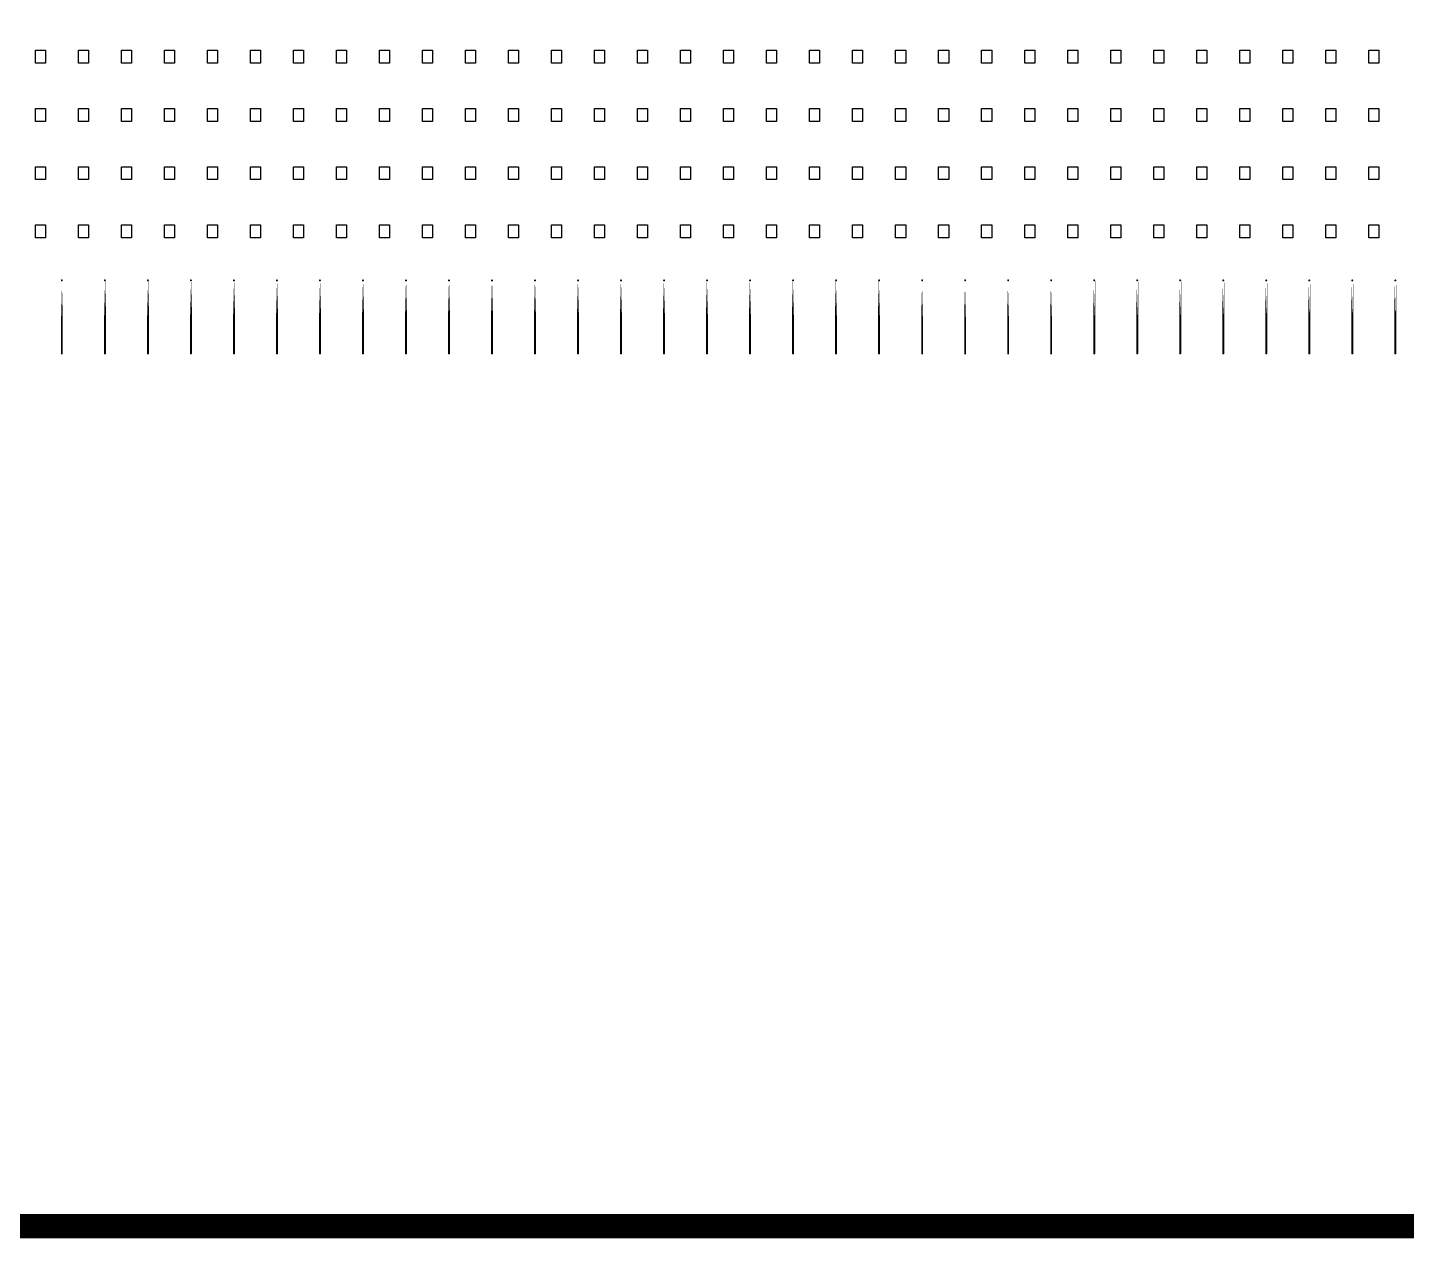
# Model space of a CAD drawing. Extents: x 11 to 212, y 11 to 212.
# Drawn here: x 67.4 to 124, y 10.7 to 60.4 of the extents above; entities that cross this region are included whole.
import ezdxf

# ---------------------------------------------------------------- set-up
doc = ezdxf.new("R2010")
doc.units = 0
doc.layers.get('0').update_dxf_attribs({"linetype": 'continuous'})
doc.layers.add('Mark', color=7, linetype='continuous')

# ---------------------------------------------------------------- blocks, each defined once
blk = doc.blocks.new('cutlineendpoint')
at = {"const_width": 0.04}
blk.add_lwpolyline([(-0.02, 0, 1), (0.02, 0, 1)], format="xyb", close=True, dxfattribs=at)

msp = doc.modelspace()

# ---------------------------------------------------------------- linework, layer by layer
at = {"layer": 'Mark'}
for points, const_width in [([(11.2, 211.2), (211.2, 211.2), (211.2, 11.2), (11.2, 11.2)], 1), ([(68.847, 50), (68.847, 47)], 0.08), ([(70.612, 50), (70.612, 47)], 0.08), ([(72.376, 50), (72.376, 47)], 0.08), ([(74.141, 50), (74.141, 47)], 0.08), ([(75.906, 50), (75.906, 47)], 0.08), ([(77.671, 50), (77.671, 47)], 0.08), ([(79.435, 50), (79.435, 47)], 0.08), ([(81.2, 50), (81.2, 47)], 0.08), ([(82.965, 50), (82.965, 47)], 0.08), ([(84.729, 50), (84.729, 47)], 0.08), ([(86.494, 50), (86.494, 47)], 0.08), ([(88.259, 50), (88.259, 47)], 0.08), ([(90.024, 50), (90.024, 47)], 0.08), ([(91.788, 50), (91.788, 47)], 0.08), ([(93.553, 50), (93.553, 47)], 0.08), ([(95.318, 50), (95.318, 47)], 0.08), ([(97.082, 50), (97.082, 47)], 0.08), ([(98.847, 50), (98.847, 47)], 0.08), ([(100.612, 50), (100.612, 47)], 0.08), ([(102.376, 50), (102.376, 47)], 0.08), ([(104.141, 50), (104.141, 47)], 0.08), ([(105.906, 50), (105.906, 47)], 0.08), ([(107.671, 50), (107.671, 47)], 0.08), ([(109.435, 50), (109.435, 47)], 0.08), ([(111.2, 50), (111.2, 47)], 0.08), ([(112.965, 50), (112.965, 47)], 0.08), ([(114.729, 50), (114.729, 47)], 0.08), ([(116.494, 50), (116.494, 47)], 0.08), ([(118.259, 50), (118.259, 47)], 0.08), ([(120.024, 50), (120.024, 47)], 0.08), ([(121.788, 50), (121.788, 47)], 0.08), ([(123.553, 50), (123.553, 47)], 0.08)]:
    msp.add_lwpolyline(points, close=True, dxfattribs=dict(at, const_width=const_width))
for points in [[(68.171, 58.912), (67.759, 58.912), (67.759, 59.441), (68.171, 59.441)], [(69.935, 58.912), (69.524, 58.912), (69.524, 59.441), (69.935, 59.441)], [(71.7, 58.912), (71.288, 58.912), (71.288, 59.441), (71.7, 59.441)], [(73.465, 58.912), (73.053, 58.912), (73.053, 59.441), (73.465, 59.441)], [(75.229, 58.912), (74.818, 58.912), (74.818, 59.441), (75.229, 59.441)], [(76.994, 58.912), (76.582, 58.912), (76.582, 59.441), (76.994, 59.441)], [(78.759, 58.912), (78.347, 58.912), (78.347, 59.441), (78.759, 59.441)], [(80.524, 58.912), (80.112, 58.912), (80.112, 59.441), (80.524, 59.441)], [(82.288, 58.912), (81.876, 58.912), (81.876, 59.441), (82.288, 59.441)], [(84.053, 58.912), (83.641, 58.912), (83.641, 59.441), (84.053, 59.441)], [(85.818, 58.912), (85.406, 58.912), (85.406, 59.441), (85.818, 59.441)], [(87.582, 58.912), (87.171, 58.912), (87.171, 59.441), (87.582, 59.441)], [(89.347, 58.912), (88.935, 58.912), (88.935, 59.441), (89.347, 59.441)], [(91.112, 58.912), (90.7, 58.912), (90.7, 59.441), (91.112, 59.441)], [(92.876, 58.912), (92.465, 58.912), (92.465, 59.441), (92.876, 59.441)], [(94.641, 58.912), (94.229, 58.912), (94.229, 59.441), (94.641, 59.441)], [(96.406, 58.912), (95.994, 58.912), (95.994, 59.441), (96.406, 59.441)], [(98.171, 58.912), (97.759, 58.912), (97.759, 59.441), (98.171, 59.441)], [(99.935, 58.912), (99.524, 58.912), (99.524, 59.441), (99.935, 59.441)], [(101.7, 58.912), (101.288, 58.912), (101.288, 59.441), (101.7, 59.441)], [(103.465, 58.912), (103.053, 58.912), (103.053, 59.441), (103.465, 59.441)], [(105.229, 58.912), (104.818, 58.912), (104.818, 59.441), (105.229, 59.441)], [(106.994, 58.912), (106.582, 58.912), (106.582, 59.441), (106.994, 59.441)], [(108.759, 58.912), (108.347, 58.912), (108.347, 59.441), (108.759, 59.441)], [(110.524, 58.912), (110.112, 58.912), (110.112, 59.441), (110.524, 59.441)], [(112.288, 58.912), (111.876, 58.912), (111.876, 59.441), (112.288, 59.441)], [(114.053, 58.912), (113.641, 58.912), (113.641, 59.441), (114.053, 59.441)], [(115.818, 58.912), (115.406, 58.912), (115.406, 59.441), (115.818, 59.441)], [(117.582, 58.912), (117.171, 58.912), (117.171, 59.441), (117.582, 59.441)], [(119.347, 58.912), (118.935, 58.912), (118.935, 59.441), (119.347, 59.441)], [(121.112, 58.912), (120.7, 58.912), (120.7, 59.441), (121.112, 59.441)], [(122.876, 58.912), (122.465, 58.912), (122.465, 59.441), (122.876, 59.441)], [(68.171, 56.524), (67.759, 56.524), (67.759, 57.053), (68.171, 57.053)], [(69.935, 56.524), (69.524, 56.524), (69.524, 57.053), (69.935, 57.053)], [(71.7, 56.524), (71.288, 56.524), (71.288, 57.053), (71.7, 57.053)], [(73.465, 56.524), (73.053, 56.524), (73.053, 57.053), (73.465, 57.053)], [(75.229, 56.524), (74.818, 56.524), (74.818, 57.053), (75.229, 57.053)], [(76.994, 56.524), (76.582, 56.524), (76.582, 57.053), (76.994, 57.053)], [(78.759, 56.524), (78.347, 56.524), (78.347, 57.053), (78.759, 57.053)], [(80.524, 56.524), (80.112, 56.524), (80.112, 57.053), (80.524, 57.053)], [(82.288, 56.524), (81.876, 56.524), (81.876, 57.053), (82.288, 57.053)], [(84.053, 56.524), (83.641, 56.524), (83.641, 57.053), (84.053, 57.053)], [(85.818, 56.524), (85.406, 56.524), (85.406, 57.053), (85.818, 57.053)], [(87.582, 56.524), (87.171, 56.524), (87.171, 57.053), (87.582, 57.053)], [(89.347, 56.524), (88.935, 56.524), (88.935, 57.053), (89.347, 57.053)], [(91.112, 56.524), (90.7, 56.524), (90.7, 57.053), (91.112, 57.053)], [(92.876, 56.524), (92.465, 56.524), (92.465, 57.053), (92.876, 57.053)], [(94.641, 56.524), (94.229, 56.524), (94.229, 57.053), (94.641, 57.053)], [(96.406, 56.524), (95.994, 56.524), (95.994, 57.053), (96.406, 57.053)], [(98.171, 56.524), (97.759, 56.524), (97.759, 57.053), (98.171, 57.053)], [(99.935, 56.524), (99.524, 56.524), (99.524, 57.053), (99.935, 57.053)], [(101.7, 56.524), (101.288, 56.524), (101.288, 57.053), (101.7, 57.053)], [(103.465, 56.524), (103.053, 56.524), (103.053, 57.053), (103.465, 57.053)], [(105.229, 56.524), (104.818, 56.524), (104.818, 57.053), (105.229, 57.053)], [(106.994, 56.524), (106.582, 56.524), (106.582, 57.053), (106.994, 57.053)], [(108.759, 56.524), (108.347, 56.524), (108.347, 57.053), (108.759, 57.053)], [(110.524, 56.524), (110.112, 56.524), (110.112, 57.053), (110.524, 57.053)], [(112.288, 56.524), (111.876, 56.524), (111.876, 57.053), (112.288, 57.053)], [(114.053, 56.524), (113.641, 56.524), (113.641, 57.053), (114.053, 57.053)], [(115.818, 56.524), (115.406, 56.524), (115.406, 57.053), (115.818, 57.053)], [(117.582, 56.524), (117.171, 56.524), (117.171, 57.053), (117.582, 57.053)], [(119.347, 56.524), (118.935, 56.524), (118.935, 57.053), (119.347, 57.053)], [(121.112, 56.524), (120.7, 56.524), (120.7, 57.053), (121.112, 57.053)], [(122.876, 56.524), (122.465, 56.524), (122.465, 57.053), (122.876, 57.053)], [(68.171, 54.135), (67.759, 54.135), (67.759, 54.665), (68.171, 54.665)], [(69.935, 54.135), (69.524, 54.135), (69.524, 54.665), (69.935, 54.665)], [(71.7, 54.135), (71.288, 54.135), (71.288, 54.665), (71.7, 54.665)], [(73.465, 54.135), (73.053, 54.135), (73.053, 54.665), (73.465, 54.665)], [(75.229, 54.135), (74.818, 54.135), (74.818, 54.665), (75.229, 54.665)], [(76.994, 54.135), (76.582, 54.135), (76.582, 54.665), (76.994, 54.665)], [(78.759, 54.135), (78.347, 54.135), (78.347, 54.665), (78.759, 54.665)], [(80.524, 54.135), (80.112, 54.135), (80.112, 54.665), (80.524, 54.665)], [(82.288, 54.135), (81.876, 54.135), (81.876, 54.665), (82.288, 54.665)], [(84.053, 54.135), (83.641, 54.135), (83.641, 54.665), (84.053, 54.665)], [(85.818, 54.135), (85.406, 54.135), (85.406, 54.665), (85.818, 54.665)], [(87.582, 54.135), (87.171, 54.135), (87.171, 54.665), (87.582, 54.665)], [(89.347, 54.135), (88.935, 54.135), (88.935, 54.665), (89.347, 54.665)], [(91.112, 54.135), (90.7, 54.135), (90.7, 54.665), (91.112, 54.665)], [(92.876, 54.135), (92.465, 54.135), (92.465, 54.665), (92.876, 54.665)], [(94.641, 54.135), (94.229, 54.135), (94.229, 54.665), (94.641, 54.665)], [(96.406, 54.135), (95.994, 54.135), (95.994, 54.665), (96.406, 54.665)], [(98.171, 54.135), (97.759, 54.135), (97.759, 54.665), (98.171, 54.665)], [(99.935, 54.135), (99.524, 54.135), (99.524, 54.665), (99.935, 54.665)], [(101.7, 54.135), (101.288, 54.135), (101.288, 54.665), (101.7, 54.665)], [(103.465, 54.135), (103.053, 54.135), (103.053, 54.665), (103.465, 54.665)], [(105.229, 54.135), (104.818, 54.135), (104.818, 54.665), (105.229, 54.665)], [(106.994, 54.135), (106.582, 54.135), (106.582, 54.665), (106.994, 54.665)], [(108.759, 54.135), (108.347, 54.135), (108.347, 54.665), (108.759, 54.665)], [(110.524, 54.135), (110.112, 54.135), (110.112, 54.665), (110.524, 54.665)], [(112.288, 54.135), (111.876, 54.135), (111.876, 54.665), (112.288, 54.665)], [(114.053, 54.135), (113.641, 54.135), (113.641, 54.665), (114.053, 54.665)], [(115.818, 54.135), (115.406, 54.135), (115.406, 54.665), (115.818, 54.665)], [(117.582, 54.135), (117.171, 54.135), (117.171, 54.665), (117.582, 54.665)], [(119.347, 54.135), (118.935, 54.135), (118.935, 54.665), (119.347, 54.665)], [(121.112, 54.135), (120.7, 54.135), (120.7, 54.665), (121.112, 54.665)], [(122.876, 54.135), (122.465, 54.135), (122.465, 54.665), (122.876, 54.665)], [(68.171, 51.747), (67.759, 51.747), (67.759, 52.276), (68.171, 52.276)], [(69.935, 51.747), (69.524, 51.747), (69.524, 52.276), (69.935, 52.276)], [(71.7, 51.747), (71.288, 51.747), (71.288, 52.276), (71.7, 52.276)], [(73.465, 51.747), (73.053, 51.747), (73.053, 52.276), (73.465, 52.276)], [(75.229, 51.747), (74.818, 51.747), (74.818, 52.276), (75.229, 52.276)], [(76.994, 51.747), (76.582, 51.747), (76.582, 52.276), (76.994, 52.276)], [(78.759, 51.747), (78.347, 51.747), (78.347, 52.276), (78.759, 52.276)], [(80.524, 51.747), (80.112, 51.747), (80.112, 52.276), (80.524, 52.276)], [(82.288, 51.747), (81.876, 51.747), (81.876, 52.276), (82.288, 52.276)], [(84.053, 51.747), (83.641, 51.747), (83.641, 52.276), (84.053, 52.276)], [(85.818, 51.747), (85.406, 51.747), (85.406, 52.276), (85.818, 52.276)], [(87.582, 51.747), (87.171, 51.747), (87.171, 52.276), (87.582, 52.276)], [(89.347, 51.747), (88.935, 51.747), (88.935, 52.276), (89.347, 52.276)], [(91.112, 51.747), (90.7, 51.747), (90.7, 52.276), (91.112, 52.276)], [(92.876, 51.747), (92.465, 51.747), (92.465, 52.276), (92.876, 52.276)], [(94.641, 51.747), (94.229, 51.747), (94.229, 52.276), (94.641, 52.276)], [(96.406, 51.747), (95.994, 51.747), (95.994, 52.276), (96.406, 52.276)], [(98.171, 51.747), (97.759, 51.747), (97.759, 52.276), (98.171, 52.276)], [(99.935, 51.747), (99.524, 51.747), (99.524, 52.276), (99.935, 52.276)], [(101.7, 51.747), (101.288, 51.747), (101.288, 52.276), (101.7, 52.276)], [(103.465, 51.747), (103.053, 51.747), (103.053, 52.276), (103.465, 52.276)], [(105.229, 51.747), (104.818, 51.747), (104.818, 52.276), (105.229, 52.276)], [(106.994, 51.747), (106.582, 51.747), (106.582, 52.276), (106.994, 52.276)], [(108.759, 51.747), (108.347, 51.747), (108.347, 52.276), (108.759, 52.276)], [(110.524, 51.747), (110.112, 51.747), (110.112, 52.276), (110.524, 52.276)], [(112.288, 51.747), (111.876, 51.747), (111.876, 52.276), (112.288, 52.276)], [(114.053, 51.747), (113.641, 51.747), (113.641, 52.276), (114.053, 52.276)], [(115.818, 51.747), (115.406, 51.747), (115.406, 52.276), (115.818, 52.276)], [(117.582, 51.747), (117.171, 51.747), (117.171, 52.276), (117.582, 52.276)], [(119.347, 51.747), (118.935, 51.747), (118.935, 52.276), (119.347, 52.276)], [(121.112, 51.747), (120.7, 51.747), (120.7, 52.276), (121.112, 52.276)], [(122.876, 51.747), (122.465, 51.747), (122.465, 52.276), (122.876, 52.276)]]:
    msp.add_lwpolyline(points, close=True, dxfattribs=at)

# ---------------------------------------------------------------- block references
for p in [(68.847, 50), (70.612, 50), (72.376, 50), (74.141, 50), (75.906, 50), (77.671, 50), (79.435, 50), (81.2, 50), (82.965, 50), (84.729, 50), (86.494, 50), (88.259, 50), (90.024, 50), (91.788, 50), (93.553, 50), (95.318, 50), (97.082, 50), (98.847, 50), (100.612, 50), (102.376, 50), (104.141, 50), (105.906, 50), (107.671, 50), (109.435, 50), (111.2, 50), (112.965, 50), (114.729, 50), (116.494, 50), (118.259, 50), (120.024, 50), (121.788, 50), (123.553, 50), (68.847, 47), (70.612, 47), (72.376, 47), (74.141, 47), (75.906, 47), (77.671, 47), (79.435, 47), (81.2, 47), (82.965, 47), (84.729, 47), (86.494, 47), (88.259, 47), (90.024, 47), (91.788, 47), (93.553, 47), (95.318, 47), (97.082, 47), (98.847, 47), (100.612, 47), (102.376, 47), (104.141, 47), (105.906, 47), (107.671, 47), (109.435, 47), (111.2, 47), (112.965, 47), (114.729, 47), (116.494, 47), (118.259, 47), (120.024, 47), (121.788, 47), (123.553, 47)]:
    msp.add_blockref('cutlineendpoint', p, dxfattribs=at)

doc.saveas('drawing.dxf')
